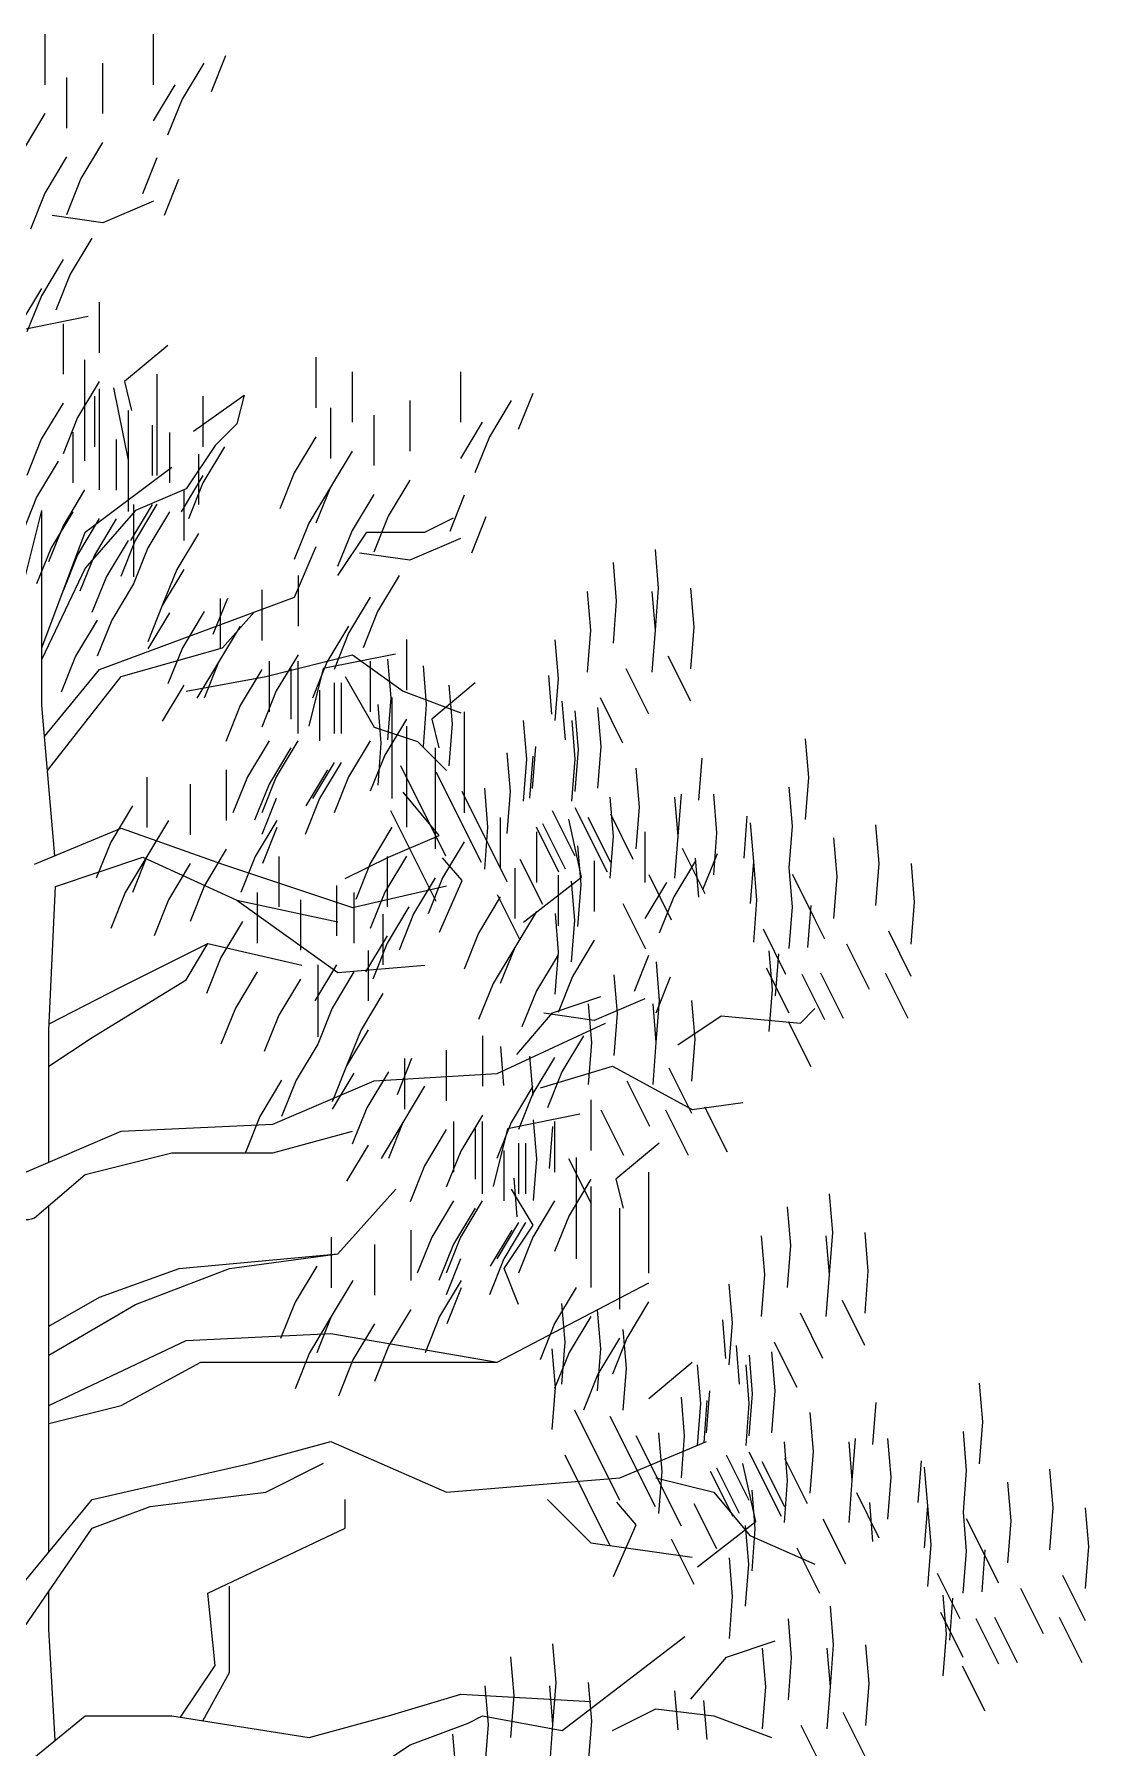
# Model space of a CAD drawing. Header units: millimetres. Extents: x 61831 to 121408, y 302 to 24841.
# Drawn here: x 79204 to 81444, y 16778 to 20420 of the extents above; entities that cross this region are included whole.
import ezdxf

# ---------------------------------------------------------------- set-up
doc = ezdxf.new("R2010")
doc.units = ezdxf.units.MM

# ---------------------------------------------------------------- blocks, each defined once
blk = doc.blocks.new('A$C2AD949A6')
at = {"color": 62}
for p, q in [((2245.3, 6427.9), (2245.3, 6320.5)), ((2475.5, 6427.9), (2475.5, 6320.5)), ((2629.1, 6381.9), (2598.3, 6305.2)), ((2368.1, 6366.5), (2368.1, 6259.2)), ((2583, 6366.5), (2536.9, 6289.8)), ((2291.3, 6335.9), (2291.3, 6228.5)), ((2521.6, 6320.5), (2475.5, 6243.8)), ((2536.9, 6289.8), (2506.2, 6213.1)), ((2245.3, 6259.2), (2199.2, 6182.5)), ((2368.1, 6197.8), (2322, 6121.1)), ((2291.3, 6167.1), (2245.3, 6090.4)), ((2483.4, 6165.3), (2452.7, 6088.6)), ((2322, 6121.1), (2291.3, 6044.4)), ((2529.5, 6119.3), (2498.8, 6042.6)), ((2245.3, 6090.4), (2214.6, 6013.7)), ((2475.8, 6073.3), (2368.3, 6027.3)), ((2368.3, 6027.3), (2260.9, 6042.6)), ((2345.4, 5994.8), (2299.3, 5918.1)), ((2284, 5948.8), (2237.9, 5872.1)), ((2299.3, 5918.1), (2268.6, 5841.4)), ((2237.9, 5887.5), (2191.9, 5810.7)), ((2237.9, 5872.1), (2207.2, 5795.4)), ((2337.6, 5827.8), (2184.1, 5797.1)), ((2360.6, 5858.5), (2360.6, 5751.1)), ((2283.9, 5812.5), (2283.9, 5705.1)), ((2506.5, 5766.5), (2414.4, 5689.8)), ((2329.9, 5735.8), (2329.9, 5521)), ((2821.1, 5741.2), (2821.1, 5633.8)), ((2360.6, 5689.8), (2314.6, 5613)), ((2414.4, 5689.8), (2429.7, 5628.4)), ((2483.4, 5705.1), (2483.4, 5490.3)), ((2897.9, 5710.5), (2897.9, 5603.1)), ((3128.1, 5710.5), (3128.1, 5603.1)), ((2350.6, 5658.5), (2350.6, 5551.1)), ((2360.6, 5674.4), (2360.6, 5459.6)), ((2580.9, 5658.5), (2580.9, 5551.1)), ((3020.7, 5649.2), (3020.7, 5541.8)), ((3235.6, 5649.2), (3189.6, 5572.5)), ((3281.7, 5664.5), (3251, 5587.8)), ((2283.9, 5643.7), (2237.8, 5567)), ((2314.6, 5613), (2283.9, 5536.3)), ((2422, 5628.4), (2422, 5413.6)), ((2851.8, 5633.8), (2851.8, 5526.4)), ((2943.9, 5618.5), (2943.9, 5511.1)), ((2304.6, 5581.8), (2304.6, 5474.4)), ((2473.4, 5597.1), (2473.4, 5489.8)), ((2510.2, 5581.7), (2510.2, 5474.3)), ((2821.1, 5572.5), (2775.1, 5495.7)), ((3174.2, 5603.1), (3128.1, 5526.4)), ((3189.6, 5572.5), (3158.8, 5495.7)), ((2237.8, 5567), (2207.1, 5490.3)), ((2396.7, 5566.5), (2396.7, 5459.1)), ((2627, 5551.1), (2580.9, 5474.4)), ((2897.9, 5541.8), (2851.8, 5465.1)), ((2273.9, 5520.4), (2227.8, 5443.7)), ((2571.6, 5535.7), (2571.6, 5428.3)), ((2580.9, 5489.8), (2534.8, 5413)), ((2580.9, 5474.4), (2550.2, 5397.7)), ((2775.1, 5495.7), (2744.4, 5419)), ((2851.8, 5465.1), (2805.8, 5388.4)), ((2851.8, 5465.1), (2821.1, 5388.4)), ((3020.7, 5480.4), (2974.6, 5403.7)), ((2227.8, 5443.7), (2197.1, 5367)), ((2329.9, 5459.6), (2283.9, 5382.9)), ((2473.4, 5428.4), (2427.4, 5351.7)), ((2433.4, 5428.3), (2433.4, 5320.9)), ((2483.4, 5429), (2437.4, 5352.2)), ((2540.9, 5459), (2540.9, 5351.6)), ((2943.9, 5449.7), (2897.9, 5373)), ((3136.1, 5447.9), (3105.4, 5371.2)), ((2304.6, 5413), (2258.5, 5336.3)), ((2360.6, 5398.3), (2314.6, 5321.6)), ((2396.7, 5397.7), (2350.6, 5321)), ((2510.2, 5412.9), (2464.1, 5336.2)), ((2974.6, 5403.7), (2943.9, 5327)), ((3182.1, 5401.9), (3151.4, 5325.2)), ((2283.9, 5382.9), (2253.2, 5306.2)), ((2433.4, 5382.3), (2433.4, 5274.9)), ((2571.6, 5366.9), (2525.5, 5290.2)), ((2805.8, 5388.4), (2775.1, 5311.6)), ((2897.9, 5373), (2867.2, 5296.3)), ((3128.4, 5355.9), (3020.9, 5309.9)), ((2258.5, 5336.3), (2227.8, 5259.6)), ((2314.6, 5321.6), (2283.9, 5244.9)), ((2350.6, 5321), (2319.9, 5244.3)), ((2422, 5352.2), (2376, 5275.5)), ((2437.4, 5352.2), (2406.7, 5275.5)), ((2464.1, 5336.2), (2433.4, 5259.5)), ((3020.9, 5309.9), (2913.5, 5325.2)), ((3549.1, 5250.4), (3542.3, 5332.7)), ((2525.5, 5290.2), (2494.8, 5213.5)), ((2540.9, 5290.2), (2494.8, 5213.5)), ((3459.8, 5222.9), (3453, 5305.3)), ((2376, 5275.5), (2345.3, 5198.8)), ((2433.4, 5259.5), (2387.3, 5182.8)), ((2706.3, 5246.8), (2706.3, 5139.4)), ((2783.1, 5277.5), (2783.1, 5170.1)), ((2998, 5277.5), (2952, 5200.7)), ((3542.2, 5161.2), (3549.1, 5250.4)), ((3624.6, 5168), (3617.7, 5250.4)), ((2494.8, 5213.5), (2464.1, 5136.8)), ((2633, 5228.8), (2602.3, 5152.1)), ((2617.6, 5228.8), (2617.6, 5121.5)), ((2936.6, 5231.4), (2890.5, 5154.7)), ((3404.9, 5161.2), (3398.1, 5243.5)), ((3452.9, 5133.7), (3459.8, 5222.9)), ((3542.2, 5161.2), (3535.4, 5243.5)), ((2356.6, 5182.8), (2310.6, 5106.1)), ((2387.3, 5182.8), (2356.6, 5106.1)), ((2510.2, 5198.2), (2464.1, 5121.5)), ((2583.5, 5200.7), (2537.5, 5124)), ((2952, 5200.7), (2921.2, 5124)), ((2660.3, 5170.1), (2614.2, 5093.4)), ((2890.5, 5170.1), (2844.5, 5093.4)), ((2890.5, 5154.7), (2859.8, 5078)), ((3013.2, 5141.1), (3013.2, 5033.7)), ((3336.2, 5058.3), (3329.4, 5140.6)), ((3398, 5072), (3404.9, 5161.2)), ((3535.3, 5072), (3542.2, 5161.2)), ((3617.7, 5078.8), (3624.6, 5168)), ((2310.6, 5106.1), (2279.9, 5029.4)), ((2537.5, 5124), (2506.8, 5047.3)), ((2783.1, 5108.7), (2737, 5032)), ((2990.2, 5110.4), (2836.7, 5079.8)), ((2980.7, 5017.2), (2973.9, 5099.5)), ((3617.6, 5010.2), (3569.6, 5106.3)), ((2614.2, 5093.4), (2568.2, 5016.6)), ((2614.2, 5093.4), (2583.5, 5016.6)), ((2706.3, 5078), (2660.3, 5001.3)), ((2721.6, 5095.1), (2721.6, 4987.7)), ((2767.6, 5079.8), (2767.6, 4972.4)), ((2783, 5095.1), (2783, 4987.7)), ((2836.7, 5079.8), (2806, 4957)), ((2844.5, 5093.4), (2813.8, 5016.6)), ((2936.5, 5095.1), (2936.5, 4987.7)), ((3056.2, 5003.5), (3049.4, 5085.8)), ((3322.4, 4982.8), (3315.6, 5065.1)), ((3528.4, 4982.8), (3480.4, 5078.8)), ((2540.9, 5044.7), (2494.8, 4968)), ((2737, 5032), (2706.3, 4955.3)), ((2783, 5049.1), (2783, 4941.7)), ((2829, 5033.7), (2829, 4926.3)), ((2859.7, 5049.1), (2859.7, 4941.7)), ((2875.1, 5049.1), (2875.1, 4941.7)), ((3159.1, 5049.1), (3067, 4972.4)), ((3111.1, 4962.3), (3104.3, 5044.6)), ((3329.3, 4969.1), (3336.2, 5058.3)), ((2660.3, 5001.3), (2629.6, 4924.6)), ((2960, 4921.1), (2953.2, 5003.5)), ((2973.8, 4928), (2980.7, 5017.2)), ((2982.5, 5018.4), (2982.5, 4803.6)), ((3049.3, 4914.3), (3056.2, 5003.5)), ((3351.3, 4928), (3344.5, 5010.3)), ((3378.8, 4907.4), (3372, 4989.7)), ((3426.8, 4914.3), (3420, 4996.6)), ((3473.4, 4921), (3425.4, 5017.1)), ((3013.2, 4972.4), (2967.2, 4895.7)), ((3013.2, 4957), (3013.2, 4742.2)), ((3067, 4972.4), (3082.3, 4911)), ((3104.2, 4873.1), (3111.1, 4962.3)), ((3136.1, 4987.7), (3136.1, 4772.9)), ((3268.9, 4886.8), (3262.1, 4969.2)), ((3371.9, 4886.8), (3365.1, 4969.2)), ((2721.6, 4926.3), (2675.5, 4849.6)), ((2783, 4926.3), (2736.9, 4849.6)), ((2936.5, 4926.3), (2890.4, 4849.6)), ((2953.1, 4831.9), (2960, 4921.1)), ((3867.9, 4847.9), (3861.1, 4930.3)), ((2767.6, 4911), (2721.6, 4834.3)), ((2967.2, 4895.7), (2936.5, 4818.9)), ((3074.7, 4911), (3074.7, 4696.2)), ((3234.6, 4818.2), (3227.7, 4900.5)), ((3262, 4797.6), (3268.9, 4886.8)), ((3275.7, 4804.5), (3282.7, 4893.7)), ((3281.2, 4825), (3288.1, 4914.2)), ((3365, 4797.6), (3371.9, 4886.8)), ((3371.9, 4818.2), (3378.8, 4907.4)), ((3419.9, 4825.1), (3426.8, 4914.3)), ((3634.5, 4799.9), (3641.4, 4889.1)), ((2461.9, 4849.1), (2461.9, 4741.7)), ((2630.8, 4864.4), (2630.8, 4757)), ((2675.5, 4849.6), (2644.8, 4772.9)), ((2736.9, 4849.6), (2706.2, 4772.9)), ((2845.7, 4864.4), (2799.7, 4787.7)), ((2859.7, 4880.3), (2813.7, 4803.6)), ((2875.1, 4880.3), (2829, 4803.6)), ((2890.4, 4849.6), (2859.7, 4772.9)), ((3097.2, 4681), (3001.2, 4873.1)), ((3172.7, 4667.2), (3076.7, 4859.4)), ((3508.3, 4785.4), (3501.4, 4867.7)), ((3861, 4758.7), (3867.9, 4847.9)), ((2554.1, 4833.7), (2554.1, 4726.3)), ((2721.6, 4834.3), (2690.9, 4757.6)), ((3227.6, 4626.1), (3131.6, 4818.2)), ((3186.5, 4742.7), (3179.7, 4825.1)), ((3227.7, 4729), (3234.6, 4818.2)), ((3590.6, 4723.6), (3597.5, 4812.8)), ((3673, 4730.5), (3666.1, 4812.8)), ((3833.5, 4745), (3826.7, 4827.3)), ((2431.2, 4787.7), (2385.2, 4711)), ((2736.9, 4803.6), (2706.2, 4726.9)), ((2829, 4803.6), (2798.3, 4726.9)), ((3076.6, 4584.9), (2980.6, 4777)), ((3371.8, 4681), (3323.8, 4777)), ((3419.8, 4687.8), (3371.8, 4783.9)), ((3453.3, 4723.6), (3446.5, 4806)), ((3501.3, 4696.2), (3508.3, 4785.4)), ((3590.6, 4723.6), (3583.8, 4806)), ((2508, 4757), (2461.9, 4680.3)), ((2738.3, 4757), (2692.2, 4680.3)), ((2738.3, 4741.7), (2707.6, 4665)), ((2982.5, 4742.2), (2936.5, 4665.5)), ((3179.6, 4653.5), (3186.5, 4742.7)), ((3212.7, 4762.9), (3212.7, 4655.6)), ((3337.4, 4646.6), (3289.4, 4742.7)), ((3351.2, 4653.5), (3303.2, 4749.6)), ((3385.5, 4636.4), (3358.1, 4759.9)), ((3440.4, 4646.6), (3392.4, 4742.7)), ((3447.3, 4667.2), (3399.3, 4763.3)), ((3495.3, 4674.1), (3447.3, 4770.2)), ((3730.5, 4676.4), (3737.4, 4765.6)), ((3751.1, 4669.5), (3744.3, 4751.9)), ((3826.6, 4655.8), (3833.5, 4745)), ((4017.4, 4665.3), (4010.6, 4747.6)), ((2385.2, 4711), (2354.5, 4634.3)), ((3136.1, 4711.6), (3090, 4634.9)), ((3289.4, 4732.3), (3289.4, 4624.9)), ((3384.6, 4620.7), (3377.8, 4703)), ((3446.4, 4634.4), (3453.3, 4723.6)), ((3519.7, 4732.3), (3519.7, 4624.9)), ((3583.7, 4634.4), (3590.6, 4723.6)), ((3666.1, 4641.3), (3673, 4730.5)), ((3928.1, 4637.8), (3921.3, 4720.2)), ((2461.9, 4680.3), (2415.9, 4603.6)), ((2461.9, 4680.3), (2431.2, 4603.6)), ((2554.1, 4665), (2508, 4588.3)), ((2630.8, 4695.7), (2584.8, 4618.9)), ((2692.2, 4680.3), (2661.5, 4603.6)), ((2742.2, 4680.2), (2742.2, 4572.9)), ((2936.5, 4665.5), (2905.8, 4588.8)), ((3013.2, 4680.9), (2967.2, 4604.2)), ((2972.5, 4680.2), (2972.5, 4572.9)), ((3131.5, 4629.5), (3090.3, 4677.5)), ((3303.1, 4578), (3255.1, 4674.1)), ((3412.2, 4670.9), (3412.2, 4563.5)), ((3627.2, 4670.9), (3581.1, 4594.2)), ((3648.1, 4600.9), (3600.1, 4697)), ((3634.4, 4594), (3627.6, 4676.4)), ((3673.2, 4686.2), (3642.5, 4609.5)), ((3744.2, 4580.3), (3751.1, 4669.5)), ((3757.9, 4587.2), (3751.1, 4669.5)), ((4010.5, 4576.1), (4017.4, 4665.3)), ((4092.9, 4582.9), (4086, 4665.3)), ((3074.7, 4634.9), (3028.6, 4558.1)), ((3090, 4634.9), (3059.3, 4558.1)), ((3083.4, 4519.7), (3131.5, 4629.5)), ((3243.4, 4655.6), (3243.4, 4548.2)), ((3261.9, 4540.3), (3385.5, 4636.4)), ((3335.5, 4640.2), (3335.5, 4532.8)), ((3370.8, 4545.2), (3364, 4627.6)), ((3576.8, 4545.2), (3528.8, 4641.3)), ((3833.4, 4573.5), (3826.6, 4655.8)), ((3881.5, 4546), (3833.5, 4642.1)), ((3921.2, 4548.6), (3928.1, 4637.8)), ((2415.9, 4603.6), (2385.2, 4526.9)), ((2584.8, 4618.9), (2554.1, 4542.2)), ((2696.1, 4603.5), (2696.1, 4496.1)), ((2865, 4618.9), (2865, 4511.5)), ((2901.7, 4603.4), (2901.7, 4496)), ((2967.2, 4604.2), (2936.5, 4527.5)), ((3212.7, 4594.2), (3166.6, 4517.5)), ((3255, 4502.6), (3207, 4598.6)), ((3377.7, 4531.5), (3384.6, 4620.7)), ((3565.8, 4624.9), (3519.7, 4548.2)), ((3581.1, 4594.2), (3550.4, 4517.5)), ((3902, 4504.8), (3854, 4600.9)), ((2508, 4588.3), (2477.3, 4511.6)), ((2788.2, 4588.2), (2788.2, 4480.8)), ((2963.1, 4557.4), (2963.1, 4450)), ((3018.5, 4572.9), (2972.5, 4496.1)), ((3028.6, 4558.1), (2997.9, 4481.4)), ((3289.4, 4563.5), (3243.4, 4486.8)), ((3336.5, 4476.6), (3329.7, 4558.9)), ((3521.8, 4483.5), (3473.8, 4579.5)), ((3751, 4498), (3757.9, 4587.2)), ((3826.5, 4484.3), (3833.4, 4573.5)), ((3866.3, 4486.9), (3873.2, 4576.1)), ((4085.9, 4493.7), (4092.9, 4582.9)), ((2665.4, 4542.2), (2619.4, 4465.5)), ((3166.6, 4517.5), (3135.9, 4440.8)), ((3363.9, 4456), (3370.8, 4545.2)), ((3819.6, 4429.4), (3771.6, 4525.4)), ((4085.9, 4425.1), (4037.9, 4521.2)), ((2972.5, 4511.5), (2926.4, 4434.8)), ((2932.4, 4480.7), (2932.4, 4373.3)), ((2972.5, 4496.1), (2941.8, 4419.4)), ((3243.4, 4486.8), (3197.3, 4410.1)), ((3243.4, 4486.8), (3212.7, 4410.1)), ((3412.2, 4502.1), (3366.2, 4425.4)), ((3790.7, 4397.7), (3783.9, 4480)), ((3996.7, 4397.7), (3948.7, 4493.7)), ((2619.4, 4465.5), (2588.7, 4388.8)), ((2865, 4450.1), (2819, 4373.4)), ((2825, 4450), (2825, 4342.6)), ((3335.5, 4471.5), (3289.4, 4394.8)), ((3329.6, 4387.4), (3336.5, 4476.6)), ((3527.6, 4469.7), (3496.9, 4393)), ((3551.1, 4374.1), (3544.3, 4456.5)), ((3797.6, 4383.9), (3804.5, 4473.1)), ((2696.1, 4434.8), (2650.1, 4358.1)), ((2788.2, 4419.4), (2742.2, 4342.7)), ((2901.7, 4434.7), (2855.7, 4358)), ((3197.3, 4410.1), (3166.6, 4333.4)), ((3366.2, 4425.4), (3335.5, 4348.7)), ((3461.9, 4346.7), (3455, 4429)), ((3573.7, 4423.7), (3543, 4347)), ((3826.4, 4347), (3778.4, 4443.1)), ((3902, 4333.3), (3854, 4429.4)), ((3941.7, 4335.9), (3893.7, 4432)), ((4079, 4335.9), (4031, 4432)), ((2825, 4404), (2825, 4296.6)), ((2963.1, 4388.7), (2917.1, 4311.9)), ((3289.4, 4394.8), (3258.7, 4318)), ((3323.6, 4348.2), (3426.5, 4382.5)), ((3519.9, 4377.6), (3412.5, 4331.6)), ((3544.2, 4284.9), (3551.1, 4374.1)), ((3626.6, 4291.8), (3619.8, 4374.1)), ((3783.8, 4308.4), (3790.7, 4397.7)), ((2650.1, 4358.1), (2619.4, 4281.4)), ((2742.2, 4342.7), (2711.5, 4266)), ((2855.7, 4358), (2825, 4281.3)), ((3248, 4259), (3323.6, 4348.2)), ((3412.5, 4331.6), (3305, 4347)), ((3406.9, 4284.9), (3400.1, 4367.3)), ((3454.9, 4257.5), (3461.9, 4346.7)), ((3544.2, 4284.9), (3537.4, 4367.3)), ((2917.1, 4311.9), (2886.4, 4235.2)), ((2932.4, 4311.9), (2886.4, 4235.2)), ((3174.7, 4299.2), (3174.7, 4191.8)), ((3389.6, 4299.2), (3343.5, 4222.5)), ((3873, 4233), (3825, 4329)), ((2825, 4281.3), (2778.9, 4204.6)), ((3097.9, 4268.5), (3097.9, 4161.1)), ((3220.5, 4193.8), (3213.7, 4276.1)), ((3400, 4195.7), (3406.9, 4284.9)), ((3537.3, 4195.7), (3544.2, 4284.9)), ((3619.7, 4202.6), (3626.6, 4291.8)), ((2886.4, 4235.2), (2855.7, 4158.5)), ((3024.5, 4250.6), (2993.8, 4173.9)), ((3009.2, 4250.6), (3009.2, 4143.2)), ((3282.3, 4173.2), (3275.5, 4255.5)), ((3328.2, 4253.2), (3282.1, 4176.5)), ((3619.6, 4134), (3571.6, 4230)), ((2748.2, 4204.6), (2702.2, 4127.8)), ((2778.9, 4204.6), (2748.2, 4127.8)), ((2901.7, 4219.9), (2855.7, 4143.2)), ((2975.1, 4222.5), (2929, 4145.8)), ((3051.8, 4191.8), (3005.8, 4115.1)), ((3282.1, 4191.8), (3236.1, 4115.1)), ((3343.5, 4222.5), (3312.8, 4145.8)), ((3530.4, 4106.5), (3482.4, 4202.6)), ((3282.1, 4176.5), (3251.4, 4099.8)), ((3404.8, 4162.9), (3404.8, 4055.5)), ((2702.2, 4127.8), (2671.5, 4051.1)), ((2929, 4145.8), (2898.3, 4069.1)), ((3113.1, 4116.8), (3113.1, 4009.4)), ((3174.7, 4130.4), (3128.6, 4053.7)), ((3174.5, 4116.8), (3174.5, 4009.4)), ((3381.8, 4132.2), (3228.3, 4101.5)), ((3290.1, 4037.9), (3283.3, 4120.2)), ((3328.1, 4116.8), (3328.1, 4009.4)), ((3475.4, 4044.8), (3427.4, 4140.8)), ((3612.7, 4044.8), (3564.7, 4140.8)), ((3695.1, 4051.6), (3647.1, 4147.7)), ((3005.8, 4115.1), (2959.7, 4038.4)), ((3005.8, 4115.1), (2975.1, 4038.4)), ((3097.9, 4099.8), (3051.8, 4023)), ((3159.2, 4101.5), (3159.2, 3994.1)), ((3228.3, 4101.5), (3197.6, 3978.8)), ((3236.1, 4115.1), (3205.4, 4038.4)), ((3317.5, 4017.3), (3324.4, 4106.5)), ((2932.4, 4066.5), (2886.4, 3989.8)), ((3128.6, 4053.7), (3097.9, 3977)), ((3174.5, 4070.8), (3174.5, 3963.4)), ((3220.6, 4055.5), (3220.6, 3948.1)), ((3251.3, 4070.8), (3251.3, 3963.4)), ((3266.6, 4070.8), (3266.6, 3963.4)), ((3550.6, 4070.8), (3458.5, 3994.1)), ((3051.8, 4023), (3021.1, 3946.3)), ((3283.2, 3948.7), (3290.1, 4037.9)), ((3406.7, 3941.8), (3358.7, 4037.9)), ((3374.1, 4040.1), (3374.1, 3825.3)), ((3527.6, 4009.4), (3527.6, 3794.7)), ((3248.8, 3914.4), (3242, 3996.7)), ((3404.8, 3994.1), (3358.8, 3917.4)), ((3404.8, 3978.8), (3404.8, 3764)), ((3458.5, 3994.1), (3473.9, 3932.7)), ((3113.1, 3948.1), (3067.1, 3871.4)), ((3174.5, 3948.1), (3128.5, 3871.4)), ((3328.1, 3948.1), (3282, 3871.4)), ((3829.7, 3853.4), (3822.8, 3935.7)), ((3918.9, 3880.8), (3912.1, 3963.2)), ((3159.2, 3932.7), (3113.1, 3856)), ((3251.3, 3902.1), (3205.2, 3825.3)), ((3266.6, 3902.1), (3220.6, 3825.3)), ((3358.8, 3917.4), (3328.1, 3840.7)), ((3466.2, 3932.7), (3466.2, 3718)), ((2853.5, 3870.8), (2853.5, 3763.4)), ((3022.4, 3886.1), (3022.4, 3778.8)), ((3067.1, 3871.4), (3036.4, 3794.7)), ((3128.5, 3871.4), (3097.8, 3794.7)), ((3237.3, 3886.1), (3191.2, 3809.4)), ((3282, 3871.4), (3251.3, 3794.7)), ((3774.7, 3791.6), (3767.9, 3874)), ((3912, 3791.6), (3905.2, 3874)), ((3912, 3791.6), (3918.9, 3880.8)), ((3994.4, 3798.5), (3987.6, 3880.8)), ((2945.6, 3855.5), (2945.6, 3748.1)), ((3113.1, 3856), (3082.4, 3779.3)), ((3128.5, 3825.3), (3097.8, 3748.6)), ((3220.6, 3825.3), (3189.9, 3748.6)), ((3822.7, 3764.2), (3829.7, 3853.4)), ((2822.8, 3809.4), (2776.8, 3732.7)), ((3767.8, 3702.4), (3774.7, 3791.6)), ((3905.1, 3702.4), (3912, 3791.6)), ((3987.5, 3709.3), (3994.4, 3798.5)), ((2899.6, 3778.8), (2853.5, 3702.1)), ((3129.8, 3778.8), (3083.8, 3702.1)), ((3129.8, 3763.4), (3099.1, 3686.7)), ((3374.1, 3764), (3328.1, 3687.3)), ((3706, 3688.7), (3699.2, 3771)), ((2776.8, 3732.7), (2746, 3656)), ((3022.4, 3717.4), (2976.3, 3640.7)), ((3350.5, 3647.6), (3343.7, 3730)), ((3426, 3633.9), (3419.2, 3716.2)), ((3527.6, 3733.3), (3481.6, 3656.6)), ((3987.4, 3640.7), (3939.4, 3736.7)), ((2853.5, 3702.1), (2807.5, 3625.3)), ((2853.5, 3702.1), (2822.8, 3625.3)), ((2945.6, 3686.7), (2899.6, 3610)), ((3083.8, 3702.1), (3053.1, 3625.3)), ((3328.1, 3687.3), (3297.3, 3610.6)), ((3404.8, 3702.6), (3358.8, 3625.9)), ((3692.2, 3613.2), (3685.4, 3695.6)), ((3699.1, 3599.5), (3706, 3688.7)), ((3898.2, 3613.2), (3850.2, 3709.3)), ((3343.6, 3558.4), (3350.5, 3647.6)), ((3466.2, 3656.6), (3420.2, 3579.9)), ((3481.6, 3656.6), (3450.9, 3579.9)), ((3480.9, 3592.7), (3474.1, 3675.1)), ((3843.2, 3551.5), (3795.2, 3647.5)), ((2807.5, 3625.3), (2776.8, 3548.6)), ((2899.6, 3610), (2868.9, 3533.3)), ((2976.3, 3640.7), (2945.6, 3564)), ((3329.9, 3551.6), (3323, 3633.9)), ((3358.8, 3625.9), (3328.1, 3549.2)), ((3419.1, 3544.7), (3426, 3633.9)), ((3721.1, 3558.4), (3714.3, 3640.8)), ((3748.6, 3537.8), (3741.8, 3620.2)), ((3796.6, 3544.7), (3789.8, 3627)), ((3420.2, 3579.9), (3389.5, 3503.2)), ((3474, 3503.5), (3480.9, 3592.7)), ((3638.7, 3517.2), (3631.9, 3599.6)), ((3741.7, 3517.2), (3734.9, 3599.6)), ((3322.9, 3462.4), (3329.9, 3551.6)), ((3651, 3455.4), (3657.9, 3544.6)), ((3741.7, 3448.6), (3748.6, 3537.8)), ((3789.7, 3455.5), (3796.6, 3544.7)), ((4237.7, 3478.4), (4230.9, 3560.7)), ((3467, 3311.4), (3371, 3503.5)), ((3604.4, 3448.6), (3597.6, 3531)), ((3631.8, 3428), (3638.7, 3517.2)), ((3645.6, 3434.9), (3652.5, 3524.1)), ((3734.8, 3428), (3741.7, 3517.2)), ((3878.1, 3415.8), (3871.2, 3498.2)), ((4004.3, 3430.3), (4011.2, 3519.5)), ((3542.5, 3297.7), (3446.5, 3489.8)), ((4230.8, 3389.2), (4237.7, 3478.4)), ((3597.4, 3256.5), (3501.4, 3448.6)), ((3556.3, 3373.1), (3549.5, 3455.5)), ((3597.5, 3359.4), (3604.4, 3448.6)), ((3823.1, 3354.1), (3816.3, 3436.4)), ((3960.4, 3354.1), (3953.6, 3436.4)), ((3960.4, 3354.1), (3967.3, 3443.3)), ((4042.8, 3360.9), (4036, 3443.3)), ((4203.3, 3375.4), (4196.5, 3457.8)), ((3446.4, 3215.3), (3350.4, 3407.5)), ((3741.6, 3311.4), (3693.6, 3407.5)), ((3755.3, 3266.8), (3727.9, 3390.3)), ((3789.7, 3318.3), (3741.7, 3414.3)), ((3817.1, 3297.7), (3769.1, 3393.7)), ((3865.2, 3304.5), (3817.2, 3400.6)), ((3871.2, 3326.6), (3878.1, 3415.8)), ((4100.3, 3306.8), (4107.2, 3396)), ((3549.4, 3283.9), (3556.3, 3373.1)), ((3707.3, 3277.1), (3659.3, 3373.1)), ((3721, 3283.9), (3673, 3380)), ((3810.2, 3277.1), (3762.2, 3373.1)), ((3816.2, 3264.9), (3823.1, 3354.1)), ((3953.5, 3264.9), (3960.4, 3354.1)), ((4035.9, 3271.7), (4042.8, 3360.9)), ((4120.9, 3300), (4114.1, 3382.3)), ((4196.4, 3286.2), (4203.3, 3375.4)), ((4387.2, 3295.7), (4380.4, 3378)), ((3754.4, 3251.1), (3747.6, 3333.5)), ((4017.9, 3231.3), (3969.9, 3327.4)), ((4297.9, 3268.2), (4291.1, 3350.6)), ((3501.3, 3259.9), (3460.2, 3308)), ((3672.9, 3208.5), (3624.9, 3304.5)), ((4004.2, 3224.5), (3997.4, 3306.8)), ((4114, 3210.8), (4120.9, 3300)), ((4127.7, 3217.6), (4120.9, 3300)), ((4203.2, 3203.9), (4196.4, 3286.2)), ((4380.3, 3206.5), (4387.2, 3295.7)), ((4462.7, 3213.4), (4455.8, 3295.7)), ((3453.2, 3150.1), (3501.3, 3259.9)), ((3631.7, 3170.7), (3755.3, 3266.8)), ((3740.6, 3175.7), (3733.8, 3258)), ((3747.5, 3161.9), (3754.4, 3251.1)), ((3946.6, 3175.7), (3898.6, 3271.7)), ((4251.3, 3176.5), (4203.3, 3272.5)), ((4291, 3179), (4297.9, 3268.2)), ((3624.8, 3133), (3576.8, 3229.1)), ((3891.6, 3113.9), (3843.6, 3210)), ((4120.8, 3128.4), (4127.7, 3217.6)), ((4271.9, 3135.3), (4223.9, 3231.3)), ((4236.1, 3117.3), (4243, 3206.5)), ((4455.8, 3124.2), (4462.7, 3213.4)), ((3706.3, 3107), (3699.5, 3189.4)), ((3733.7, 3086.5), (3740.6, 3175.7)), ((4196.3, 3114.7), (4203.2, 3203.9)), ((4189.4, 3059.8), (4141.4, 3155.9)), ((4455.7, 3055.5), (4407.7, 3151.6)), ((3699.4, 3017.8), (3706.3, 3107)), ((4160.5, 3028.1), (4153.7, 3110.4)), ((4167.4, 3014.4), (4174.3, 3103.6)), ((4366.5, 3028.1), (4318.5, 3124.2)), ((3831.7, 2977.1), (3824.8, 3059.5)), ((3920.9, 3004.6), (3914.1, 3086.9)), ((4196.3, 2977.5), (4148.3, 3073.5)), ((4271.8, 2963.7), (4223.8, 3059.8)), ((4311.5, 2966.3), (4263.5, 3062.4)), ((4448.8, 2966.3), (4400.8, 3062.4)), ((4153.6, 2938.9), (4160.5, 3028.1)), ((3331.6, 2924.3), (3324.7, 3006.6)), ((3693.4, 2978.6), (3796.4, 3012.9)), ((3776.7, 2915.4), (3769.9, 2997.7)), ((3914, 2915.4), (3907.2, 2997.7)), ((3914, 2915.4), (3920.9, 3004.6)), ((3996.4, 2922.2), (3989.6, 3004.6)), ((3242.3, 2896.8), (3235.5, 2979.2)), ((3617.8, 2889.4), (3693.4, 2978.6)), ((3824.8, 2887.9), (3831.7, 2977.1)), ((4242.8, 2863.4), (4194.8, 2959.5)), ((3187.4, 2835.1), (3180.5, 2917.4)), ((3324.7, 2835.1), (3317.8, 2917.4)), ((3324.7, 2835.1), (3331.6, 2924.3)), ((3407, 2842), (3400.2, 2924.3)), ((3769.8, 2826.2), (3776.7, 2915.4)), ((3907.1, 2826.2), (3914, 2915.4)), ((3989.5, 2833), (3996.4, 2922.2)), ((3235.4, 2807.6), (3242.3, 2896.8)), ((3590.3, 2824.2), (3583.5, 2906.5)), ((3652.1, 2803.6), (3645.3, 2886)), ((3400.1, 2752.8), (3407, 2842)), ((3989.4, 2764.4), (3941.4, 2860.5)), ((3118.7, 2732.2), (3111.8, 2814.5)), ((3180.5, 2745.9), (3187.4, 2835.1)), ((3317.7, 2745.9), (3324.7, 2835.1)), ((3900.2, 2737), (3852.2, 2833))]:
    blk.add_line(p, q, dxfattribs=at)
at = {"color": 42}
for p, q in [((2422.8, 5522.9), (2392.1, 5676.3)), ((2561, 5584.2), (2668.5, 5660.9)), ((2668.5, 5660.9), (2653.1, 5599.6)), ((2653.1, 5599.6), (2607.1, 5553.6)), ((2607.1, 5553.6), (2545.7, 5461.5)), ((2330.7, 5369.5), (2515, 5507.5)), ((2545.7, 5461.5), (2438.2, 5415.5)), ((2164.3, 5118.2), (2238.6, 5415.5)), ((2238.6, 5001.3), (2238.6, 5415.5)), ((2438.2, 5415.5), (2330.7, 5292.8)), ((3052.3, 5369.5), (3113.7, 5400.1)), ((2238.6, 5124), (2330.7, 5369.5)), ((2868, 5277.4), (2929.4, 5369.5)), ((2929.4, 5369.5), (3052.3, 5369.5)), ((2775.9, 5231.4), (2822, 5338.8)), ((2330.7, 5292.8), (2238.6, 5099.5)), ((2361.4, 5078), (2775.9, 5231.4)), ((2622.4, 5124), (2689.9, 5199.6)), ((2407.5, 5062.6), (2622.4, 5124)), ((2714.5, 5062.6), (2898.7, 5108.7)), ((2898.7, 5108.7), (3006.2, 5031.9)), ((2244.4, 4935), (2361.4, 5078)), ((2250.7, 4862.9), (2407.5, 5062.6)), ((2545.7, 5031.9), (2714.5, 5062.6)), ((2883.4, 5062.6), (2944.8, 4955.2)), ((3006.2, 5031.9), (3129, 4985.9)), ((2266.4, 4681.7), (2238.6, 5001.3)), ((2944.8, 4955.2), (3036.9, 4924.6)), ((3036.9, 4924.6), (3098.3, 4863.2)), ((3083, 4725.1), (3006.2, 4817.2)), ((2223.3, 4663.8), (2407.5, 4740.5)), ((2407.5, 4740.5), (2622.4, 4663.8)), ((2975.5, 4679.1), (3083, 4725.1)), ((2267.9, 4616.4), (2453.5, 4679.1)), ((2453.5, 4679.1), (2653.1, 4587.1)), ((2622.4, 4663.8), (2898.7, 4571.7)), ((2883.4, 4633.1), (2975.5, 4679.1)), ((2254, 4310.9), (2267.9, 4616.4)), ((2898.7, 4571.7), (3098.3, 4617.7)), ((2653.1, 4587.1), (2868, 4541)), ((2653.1, 4587.1), (2868, 4433.6)), ((2407.5, 4403), (2591.7, 4495)), ((2545.7, 4418.3), (2591.7, 4495)), ((2591.7, 4495), (2791.3, 4449)), ((2868, 4433.6), (3052.3, 4449)), ((2346.1, 4295.6), (2545.7, 4418.3)), ((2254.6, 4324.8), (2407.5, 4403)), ((3589.6, 4280.2), (3681.7, 4341.6)), ((3681.7, 4341.6), (3850.5, 4326.2)), ((3850.5, 4326.2), (3881.2, 4356.9)), ((2254, 4030.4), (2254, 4310.9)), ((3205.8, 4218.9), (3436, 4326.2)), ((2254, 4234.2), (2346.1, 4295.6)), ((3297.9, 4188.2), (3451.4, 4234.2)), ((3451.4, 4234.2), (3620.3, 4142.2)), ((2729.9, 4111.5), (2944.8, 4203.5)), ((2944.8, 4203.5), (3205.8, 4218.9)), ((3620.3, 4142.2), (3727.7, 4157.5)), ((2192.6, 4004.1), (2407.5, 4096.1)), ((2407.5, 4096.1), (2729.9, 4111.5)), ((2729.9, 4050.1), (2898.7, 4096.1)), ((2330.7, 4004.1), (2515, 4050.1)), ((2515, 4050.1), (2729.9, 4050.1)), ((2223.3, 3912), (2330.7, 4004.1)), ((2868, 3835.3), (2990.9, 3973.4)), ((3282.5, 3896.7), (3236.5, 3973.4)), ((2254, 3835.3), (2254, 3938.3)), ((3221.1, 3804.6), (3282.5, 3896.7)), ((2254, 3202), (2254, 3835.3)), ((2530.3, 3804.6), (2868, 3835.3)), ((2637.8, 3804.6), (2868, 3835.3)), ((2361.4, 3743.3), (2530.3, 3804.6)), ((2438.2, 3727.9), (2637.8, 3804.6)), ((3251.8, 3727.9), (3221.1, 3804.6)), ((3205.8, 3605.2), (3528.2, 3774)), ((2254, 3681.9), (2361.4, 3743.3)), ((2254, 3620.5), (2438.2, 3727.9)), ((2254, 3513.2), (2545.7, 3651.2)), ((2545.7, 3651.2), (2852.7, 3666.6)), ((2852.7, 3666.6), (3205.8, 3605.2)), ((2407.5, 3513.2), (2576.4, 3605.2)), ((2576.4, 3605.2), (2837.3, 3605.2)), ((2837.3, 3605.2), (2960.1, 3605.2)), ((2960.1, 3605.2), (3205.8, 3605.2)), ((3528.2, 3528.5), (3620.3, 3605.2)), ((2254, 3474.8), (2407.5, 3513.2)), ((2683.8, 3390.4), (2852.7, 3436.5)), ((2852.7, 3436.5), (3098.3, 3329.1)), ((3466.7, 3359.7), (3651, 3436.5)), ((2346.1, 3313.7), (2683.8, 3390.4)), ((2714.5, 3329.1), (2837.3, 3390.4)), ((3098.3, 3329.1), (3466.7, 3359.7)), ((3543.5, 3359.7), (3666.3, 3329.1)), ((2468.9, 3298.4), (2714.5, 3329.1)), ((3666.3, 3329.1), (3743.1, 3237)), ((2131.2, 3052.9), (2346.1, 3313.7)), ((2346.1, 3252.4), (2468.9, 3298.4)), ((2883.4, 3252.4), (2883.4, 3313.7)), ((3313.2, 3313.7), (3405.3, 3221.7)), ((2177.2, 3006.9), (2346.1, 3252.4)), ((2591.7, 3114.3), (2883.4, 3252.4)), ((3405.3, 3221.7), (3620.3, 3191)), ((3743.1, 3237), (3881.2, 3175.7)), ((2254, 3037.6), (2254, 3118.5)), ((2607.1, 2960.9), (2591.7, 3114.3)), ((2637.8, 2945.5), (2637.8, 3129.6)), ((2267.5, 2801.7), (2254, 3037.6)), ((3343.9, 2822.8), (3604.9, 3022.2)), ((2533.5, 2850.6), (2607.1, 2960.9)), ((2580.8, 2843.1), (2637.8, 2945.5)), ((2975.5, 2853.5), (3129, 2899.5)), ((3129, 2899.5), (3405.3, 2884.2)), ((2206.3, 2751.7), (2330.7, 2853.5)), ((2330.7, 2853.5), (2515, 2853.5)), ((2515, 2853.5), (2806.6, 2807.5)), ((2806.6, 2807.5), (2975.5, 2853.5)), ((3144.4, 2838.1), (3175.1, 2853.5)), ((3175.1, 2853.5), (3343.9, 2822.8)), ((3451.4, 2822.8), (3543.5, 2868.8)), ((3543.5, 2868.8), (3666.3, 2853.5)), ((3666.3, 2853.5), (3789.1, 2807.5)), ((3021.6, 2792.1), (3144.4, 2838.1)), ((2929.4, 2730.8), (3021.6, 2792.1))]:
    blk.add_line(p, q, dxfattribs=at)
blk.add_arc((2205.6, 3957.3), 48.6, 105.5278, 291.365, dxfattribs=at)

msp = doc.modelspace()

# ---------------------------------------------------------------- block references
msp.add_blockref('A$C2AD949A6', (76981.3, 13992))

doc.saveas('drawing.dxf')
